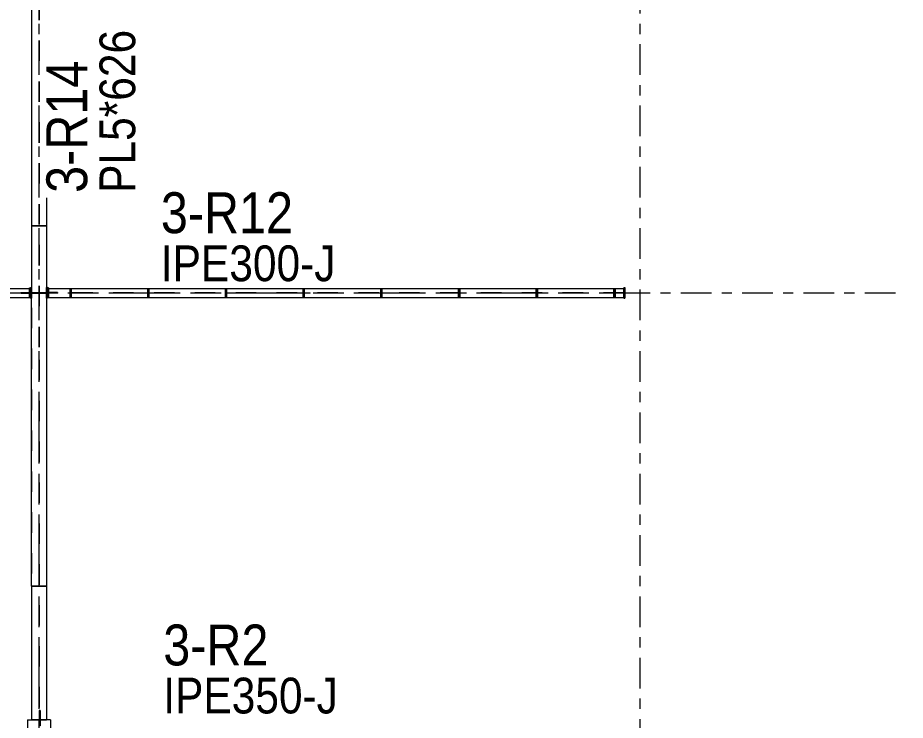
# Model space of a CAD drawing. Header units: millimetres. Extents: x -183 to 639, y -32 to 542.
# Drawn here: x -2.1 to 84.8, y 339.8 to 408.5 of the extents above; entities that cross this region are included whole.
import ezdxf

# ---------------------------------------------------------------- set-up
doc = ezdxf.new("R2010")
doc.units = ezdxf.units.MM
for name, pattern in [('XKITLINE00', [0]), ('XKITLINE02', [4, 2, -2]), ('XKITLINE03', [6, 3, -1, 1, -1])]:
    doc.linetypes.add(name, pattern=pattern)
for name, color, linetype, lineweight in [('Part', 2, 'Continuous', 0), ('PartMark', 7, 'Continuous', 0), ('S-grid', 1, 'Continuous', 0)]:
    doc.layers.add(name, color=color, linetype=linetype, lineweight=lineweight)
doc.styles.add('ARIAL', font='ARIAL.TTF')

# ---------------------------------------------------------------- blocks, each defined once
blk = doc.blocks.new('*A6')
at = {"layer": 'S-grid', "color": 1, "linetype": 'XKITLINE03', "lineweight": 0}
blk.add_line((58.824, -17.067), (58.824, 527.648), dxfattribs=at)
blk = doc.blocks.new('*A7')
at = {"layer": 'S-grid', "color": 1, "linetype": 'XKITLINE03', "lineweight": 0}
blk.add_line((0, -17.067), (0, 527.648), dxfattribs=at)
blk = doc.blocks.new('*A426')
at = {"layer": 'S-grid', "color": 1, "linetype": 'XKITLINE03', "lineweight": 0}
blk.add_line((-51.176, 381.618), (84.788, 381.618), dxfattribs=at)
blk = doc.blocks.new('*A432')
at = {"layer": 'Part', "color": 7, "linetype": 'XKITLINE02', "lineweight": 0}
for p, q in [((0.735, 423.397), (-0.735, 423.397)), ((-0.735, 423.397), (-0.735, 388.162)), ((0.735, 423.397), (0.735, 409.809)), ((0.735, 390.899), (0.735, 388.162)), ((0.735, 388.162), (-0.735, 388.162))]:
    blk.add_line(p, q, dxfattribs=at)
blk = doc.blocks.new('*A433')
at = {"layer": 'Part', "color": 7, "linetype": 'XKITLINE02', "lineweight": 0}
for p, q in [((0.015, 410.309), (-0.015, 410.309)), ((-0.015, 410.309), (0.015, 410.309)), ((-0.015, 410.309), (-0.015, 375.074)), ((0.015, 410.309), (0.015, 375.074)), ((-0.015, 375.074), (0.015, 375.074)), ((0.015, 375.074), (-0.015, 375.074))]:
    blk.add_line(p, q, dxfattribs=at)
blk = doc.blocks.new('*A434')
at = {"layer": 'Part', "color": 2, "linetype": 'XKITLINE00', "lineweight": 0}
for p, q in [((-0.735, 423.397), (0.735, 423.397)), ((-0.735, 423.397), (-0.735, 388.162)), ((0.735, 423.397), (0.735, 409.809)), ((0.735, 390.899), (0.735, 388.162)), ((0.735, 388.162), (-0.735, 388.162))]:
    blk.add_line(p, q, dxfattribs=at)
blk = doc.blocks.new('*A435')
at = {"layer": 'Part', "color": 2, "linetype": 'XKITLINE00', "lineweight": 0}
for p, q in [((0.924, 381.594), (0.924, 381.641)), ((1.798, 381.641), (0.924, 381.641)), ((1.798, 381.594), (0.924, 381.594)), ((0.995, 381.641), (0.995, 381.594)), ((1.798, 381.641), (1.801, 381.641)), ((1.798, 381.594), (1.798, 381.641)), ((1.801, 381.594), (1.798, 381.594)), ((1.801, 381.641), (1.801, 381.594))]:
    blk.add_line(p, q, dxfattribs=at)
at = {"layer": 'Part', "color": 7, "linetype": 'XKITLINE02', "lineweight": 0}
blk.add_line((1.011, 381.594), (1.011, 381.641), dxfattribs=at)
blk = doc.blocks.new('*A436')
at = {"layer": 'Part', "color": 2, "linetype": 'XKITLINE00', "lineweight": 0}
for p, q in [((18.357, 382), (18.217, 382)), ((18.217, 382), (18.217, 381.235)), ((18.246, 381.235), (18.246, 382)), ((18.357, 382), (18.357, 381.632)), ((18.357, 381.603), (18.357, 381.235)), ((18.357, 381.235), (18.217, 381.235))]:
    blk.add_line(p, q, dxfattribs=at)
at = {"layer": 'Part', "color": 7, "linetype": 'XKITLINE02', "lineweight": 0}
for p, q in [((18.328, 381.235), (18.328, 382)), ((18.357, 381.632), (18.357, 381.603))]:
    blk.add_line(p, q, dxfattribs=at)
blk = doc.blocks.new('*A437')
at = {"layer": 'Part', "color": 2, "linetype": 'XKITLINE00', "lineweight": 0}
for p, q in [((18.296, 381.603), (18.296, 381.632)), ((18.296, 381.632), (18.942, 381.632)), ((18.942, 381.603), (18.296, 381.603)), ((18.942, 381.603), (18.942, 381.632))]:
    blk.add_line(p, q, dxfattribs=at)
at = {"layer": 'Part', "color": 7, "linetype": 'XKITLINE02', "lineweight": 0}
blk.add_line((18.357, 381.603), (18.357, 381.632), dxfattribs=at)
blk = doc.blocks.new('*A438')
at = {"layer": 'Part', "color": 2, "linetype": 'XKITLINE00', "lineweight": 0}
for p, q in [((10.753, 382), (10.612, 382)), ((10.612, 382), (10.612, 381.235)), ((10.641, 381.235), (10.641, 382)), ((10.753, 382), (10.753, 381.632)), ((10.753, 381.603), (10.753, 381.235)), ((10.753, 381.235), (10.612, 381.235))]:
    blk.add_line(p, q, dxfattribs=at)
at = {"layer": 'Part', "color": 7, "linetype": 'XKITLINE02', "lineweight": 0}
for p, q in [((10.723, 381.235), (10.723, 382)), ((10.753, 381.632), (10.753, 381.603))]:
    blk.add_line(p, q, dxfattribs=at)
blk = doc.blocks.new('*A439')
at = {"layer": 'Part', "color": 2, "linetype": 'XKITLINE00', "lineweight": 0}
for p, q in [((10.691, 381.603), (10.691, 381.632)), ((10.691, 381.632), (11.338, 381.632)), ((11.338, 381.603), (10.691, 381.603)), ((11.338, 381.603), (11.338, 381.632))]:
    blk.add_line(p, q, dxfattribs=at)
at = {"layer": 'Part', "color": 7, "linetype": 'XKITLINE02', "lineweight": 0}
blk.add_line((10.753, 381.603), (10.753, 381.632), dxfattribs=at)
blk = doc.blocks.new('*A440')
at = {"layer": 'Part', "color": 2, "linetype": 'XKITLINE00', "lineweight": 0}
for p, q in [((3.148, 382), (3.007, 382)), ((3.007, 382), (3.007, 381.235)), ((3.037, 381.235), (3.037, 382)), ((3.148, 382), (3.148, 381.632)), ((3.148, 381.603), (3.148, 381.235)), ((3.148, 381.235), (3.007, 381.235))]:
    blk.add_line(p, q, dxfattribs=at)
at = {"layer": 'Part', "color": 7, "linetype": 'XKITLINE02', "lineweight": 0}
for p, q in [((3.118, 381.235), (3.118, 382)), ((3.148, 381.632), (3.148, 381.603))]:
    blk.add_line(p, q, dxfattribs=at)
blk = doc.blocks.new('*A441')
at = {"layer": 'Part', "color": 2, "linetype": 'XKITLINE00', "lineweight": 0}
for p, q in [((3.086, 381.603), (3.086, 381.632)), ((3.086, 381.632), (3.733, 381.632)), ((3.733, 381.603), (3.086, 381.603)), ((3.733, 381.603), (3.733, 381.632))]:
    blk.add_line(p, q, dxfattribs=at)
at = {"layer": 'Part', "color": 7, "linetype": 'XKITLINE02', "lineweight": 0}
blk.add_line((3.148, 381.603), (3.148, 381.632), dxfattribs=at)
blk = doc.blocks.new('*A442')
at = {"layer": 'Part', "color": 2, "linetype": 'XKITLINE00', "lineweight": 0}
for p, q in [((41.172, 382), (41.032, 382)), ((41.032, 382), (41.032, 381.235)), ((41.061, 381.235), (41.061, 382)), ((41.172, 382), (41.172, 381.632)), ((41.172, 381.603), (41.172, 381.235)), ((41.172, 381.235), (41.032, 381.235))]:
    blk.add_line(p, q, dxfattribs=at)
at = {"layer": 'Part', "color": 7, "linetype": 'XKITLINE02', "lineweight": 0}
for p, q in [((41.143, 381.235), (41.143, 382)), ((41.172, 381.632), (41.172, 381.603))]:
    blk.add_line(p, q, dxfattribs=at)
blk = doc.blocks.new('*A443')
at = {"layer": 'Part', "color": 2, "linetype": 'XKITLINE00', "lineweight": 0}
for p, q in [((41.11, 381.603), (41.11, 381.632)), ((41.11, 381.632), (41.757, 381.632)), ((41.757, 381.603), (41.11, 381.603)), ((41.757, 381.603), (41.757, 381.632))]:
    blk.add_line(p, q, dxfattribs=at)
at = {"layer": 'Part', "color": 7, "linetype": 'XKITLINE02', "lineweight": 0}
blk.add_line((41.172, 381.603), (41.172, 381.632), dxfattribs=at)
blk = doc.blocks.new('*A444')
at = {"layer": 'Part', "color": 2, "linetype": 'XKITLINE00', "lineweight": 0}
for p, q in [((25.962, 382), (25.822, 382)), ((25.822, 382), (25.822, 381.235)), ((25.851, 381.235), (25.851, 382)), ((25.962, 382), (25.962, 381.632)), ((25.962, 381.603), (25.962, 381.235)), ((25.962, 381.235), (25.822, 381.235))]:
    blk.add_line(p, q, dxfattribs=at)
at = {"layer": 'Part', "color": 7, "linetype": 'XKITLINE02', "lineweight": 0}
for p, q in [((25.933, 381.235), (25.933, 382)), ((25.962, 381.632), (25.962, 381.603))]:
    blk.add_line(p, q, dxfattribs=at)
blk = doc.blocks.new('*A445')
at = {"layer": 'Part', "color": 2, "linetype": 'XKITLINE00', "lineweight": 0}
for p, q in [((25.901, 381.603), (25.901, 381.632)), ((25.901, 381.632), (26.547, 381.632)), ((26.547, 381.603), (25.901, 381.603)), ((26.547, 381.603), (26.547, 381.632))]:
    blk.add_line(p, q, dxfattribs=at)
at = {"layer": 'Part', "color": 7, "linetype": 'XKITLINE02', "lineweight": 0}
blk.add_line((25.962, 381.603), (25.962, 381.632), dxfattribs=at)
blk = doc.blocks.new('*A446')
at = {"layer": 'Part', "color": 2, "linetype": 'XKITLINE00', "lineweight": 0}
for p, q in [((33.567, 382), (33.427, 382)), ((33.427, 382), (33.427, 381.235)), ((33.456, 381.235), (33.456, 382)), ((33.567, 382), (33.567, 381.632)), ((33.567, 381.603), (33.567, 381.235)), ((33.567, 381.235), (33.427, 381.235))]:
    blk.add_line(p, q, dxfattribs=at)
at = {"layer": 'Part', "color": 7, "linetype": 'XKITLINE02', "lineweight": 0}
for p, q in [((33.538, 381.235), (33.538, 382)), ((33.567, 381.632), (33.567, 381.603))]:
    blk.add_line(p, q, dxfattribs=at)
blk = doc.blocks.new('*A447')
at = {"layer": 'Part', "color": 2, "linetype": 'XKITLINE00', "lineweight": 0}
for p, q in [((33.505, 381.603), (33.505, 381.632)), ((33.505, 381.632), (34.152, 381.632)), ((34.152, 381.603), (33.505, 381.603)), ((34.152, 381.603), (34.152, 381.632))]:
    blk.add_line(p, q, dxfattribs=at)
at = {"layer": 'Part', "color": 7, "linetype": 'XKITLINE02', "lineweight": 0}
blk.add_line((33.567, 381.603), (33.567, 381.632), dxfattribs=at)
blk = doc.blocks.new('*A448')
at = {"layer": 'Part', "color": 2, "linetype": 'XKITLINE00', "lineweight": 0}
for p, q in [((56.382, 382), (56.241, 382)), ((56.241, 382), (56.241, 381.235)), ((56.271, 381.235), (56.271, 382)), ((56.382, 382), (56.382, 381.632)), ((56.382, 381.603), (56.382, 381.235)), ((56.382, 381.235), (56.241, 381.235))]:
    blk.add_line(p, q, dxfattribs=at)
at = {"layer": 'Part', "color": 7, "linetype": 'XKITLINE02', "lineweight": 0}
for p, q in [((56.353, 381.235), (56.353, 382)), ((56.382, 381.632), (56.382, 381.603))]:
    blk.add_line(p, q, dxfattribs=at)
blk = doc.blocks.new('*A449')
at = {"layer": 'Part', "color": 2, "linetype": 'XKITLINE00', "lineweight": 0}
for p, q in [((56.32, 381.603), (56.32, 381.632)), ((56.32, 381.632), (56.967, 381.632)), ((56.967, 381.603), (56.32, 381.603)), ((56.967, 381.603), (56.967, 381.632))]:
    blk.add_line(p, q, dxfattribs=at)
at = {"layer": 'Part', "color": 7, "linetype": 'XKITLINE02', "lineweight": 0}
blk.add_line((56.382, 381.603), (56.382, 381.632), dxfattribs=at)
blk = doc.blocks.new('*A450')
at = {"layer": 'Part', "color": 2, "linetype": 'XKITLINE00', "lineweight": 0}
for p, q in [((48.777, 382), (48.637, 382)), ((48.637, 382), (48.637, 381.235)), ((48.666, 381.235), (48.666, 382)), ((48.777, 382), (48.777, 381.632)), ((48.777, 381.603), (48.777, 381.235)), ((48.777, 381.235), (48.637, 381.235))]:
    blk.add_line(p, q, dxfattribs=at)
at = {"layer": 'Part', "color": 7, "linetype": 'XKITLINE02', "lineweight": 0}
for p, q in [((48.748, 381.235), (48.748, 382)), ((48.777, 381.632), (48.777, 381.603))]:
    blk.add_line(p, q, dxfattribs=at)
blk = doc.blocks.new('*A451')
at = {"layer": 'Part', "color": 2, "linetype": 'XKITLINE00', "lineweight": 0}
for p, q in [((48.715, 381.603), (48.715, 381.632)), ((48.715, 381.632), (49.362, 381.632)), ((49.362, 381.603), (48.715, 381.603)), ((49.362, 381.603), (49.362, 381.632))]:
    blk.add_line(p, q, dxfattribs=at)
at = {"layer": 'Part', "color": 7, "linetype": 'XKITLINE02', "lineweight": 0}
blk.add_line((48.777, 381.603), (48.777, 381.632), dxfattribs=at)
blk = doc.blocks.new('*A452')
at = {"layer": 'Part', "color": 2, "linetype": 'XKITLINE00', "lineweight": 0}
for p, q in [((57.253, 382.147), (57.253, 381.088)), ((57.253, 382.147), (57.341, 382.147)), ((57.341, 382.147), (57.341, 381.088)), ((57.253, 381.088), (57.341, 381.088))]:
    blk.add_line(p, q, dxfattribs=at)
blk = doc.blocks.new('*A515')
at = {"layer": 'Part', "color": 7, "linetype": 'XKITLINE02', "lineweight": 0}
for p, q in [((0.015, 375.074), (-0.015, 375.074)), ((-0.015, 375.074), (0.015, 375.074)), ((-0.015, 375.074), (-0.015, 339.838)), ((0.015, 375.074), (0.015, 339.838)), ((-0.015, 339.838), (0.015, 339.838)), ((0.015, 339.838), (-0.015, 339.838))]:
    blk.add_line(p, q, dxfattribs=at)
blk = doc.blocks.new('*A520')
at = {"layer": 'Part', "color": 7, "linetype": 'XKITLINE02', "lineweight": 0}
for p, q in [((0.015, 340.779), (0.015, 339.838)), ((0.103, 340.779), (0.015, 340.779)), ((0.015, 340.779), (0.103, 340.779)), ((0.103, 340.779), (0.103, 339.838)), ((0.103, 339.779), (0.015, 339.779)), ((0.103, 339.779), (0.015, 339.779)), ((0.015, 339.285), (0.015, 339.779)), ((0.103, 339.779), (0.103, 339.285)), ((0.103, 339.374), (0.015, 339.374)), ((0.103, 339.285), (0.015, 339.285))]:
    blk.add_line(p, q, dxfattribs=at)
at = {"layer": 'Part', "color": 2, "linetype": 'XKITLINE00', "lineweight": 0}
for p, q in [((0.015, 339.779), (0.015, 339.838)), ((0.103, 339.838), (0.103, 339.779))]:
    blk.add_line(p, q, dxfattribs=at)
blk = doc.blocks.new('*A522')
at = {"layer": 'Part', "color": 7, "linetype": 'XKITLINE02', "lineweight": 0}
for p, q in [((0.735, 352.926), (-0.735, 352.926)), ((-0.735, 352.926), (-0.735, 339.838)), ((0.735, 352.926), (0.735, 339.838)), ((0.735, 339.838), (-0.735, 339.838))]:
    blk.add_line(p, q, dxfattribs=at)
blk = doc.blocks.new('*A535')
at = {"layer": 'Part', "color": 2, "linetype": 'XKITLINE00', "lineweight": 0}
for p, q in [((-0.735, 352.926), (0.735, 352.926)), ((-0.735, 352.926), (-0.735, 339.838)), ((0.735, 352.926), (0.735, 339.838)), ((0.735, 339.838), (-0.735, 339.838))]:
    blk.add_line(p, q, dxfattribs=at)
blk = doc.blocks.new('*A542')
at = {"layer": 'Part', "color": 2, "linetype": 'XKITLINE00', "lineweight": 0}
for p, q in [((0.924, 382.059), (57.253, 382.059)), ((0.924, 381.176), (57.253, 381.176))]:
    blk.add_line(p, q, dxfattribs=at)
at = {"layer": 'Part', "color": 7, "linetype": 'XKITLINE02', "lineweight": 0}
for p, q in [((0.924, 382.059), (0.924, 381.176)), ((57.253, 381.637), (0.924, 381.637)), ((57.253, 381.599), (0.924, 381.599)), ((57.253, 381.176), (57.253, 382.059))]:
    blk.add_line(p, q, dxfattribs=at)
blk = doc.blocks.new('*A543')
at = {"layer": 'Part', "color": 2, "linetype": 'XKITLINE00', "lineweight": 0}
for p, q in [((-0.735, 388.162), (0.735, 388.162)), ((-0.735, 388.162), (-0.735, 382.147)), ((0.735, 388.162), (0.735, 382.147)), ((-0.735, 352.926), (-0.735, 381.088)), ((0.735, 381.088), (0.735, 352.926)), ((0.735, 352.926), (-0.735, 352.926))]:
    blk.add_line(p, q, dxfattribs=at)
at = {"layer": 'Part', "color": 7, "linetype": 'XKITLINE02', "lineweight": 0}
for p, q in [((-0.735, 382.147), (-0.735, 381.088)), ((0.735, 382.147), (0.735, 381.088))]:
    blk.add_line(p, q, dxfattribs=at)
blk = doc.blocks.new('*A544')
at = {"layer": 'Part', "color": 7, "linetype": 'XKITLINE02', "lineweight": 0}
for p, q in [((0.735, 388.162), (-0.735, 388.162)), ((-0.735, 388.162), (-0.735, 352.926)), ((0.735, 388.162), (0.735, 352.926)), ((0.735, 352.926), (-0.735, 352.926))]:
    blk.add_line(p, q, dxfattribs=at)
blk = doc.blocks.new('*A545')
at = {"layer": 'Part', "color": 2, "linetype": 'XKITLINE00', "lineweight": 0}
for p, q in [((0.824, 382.147), (0.735, 382.147)), ((0.735, 381.088), (0.735, 382.147)), ((0.824, 382.147), (0.824, 381.088)), ((0.824, 381.088), (0.735, 381.088))]:
    blk.add_line(p, q, dxfattribs=at)
blk = doc.blocks.new('*A546')
at = {"layer": 'Part', "color": 7, "linetype": 'XKITLINE02', "lineweight": 0}
for p, q in [((0.924, 381.594), (0.924, 381.641)), ((0.924, 381.641), (1.758, 381.641)), ((1.758, 381.594), (0.924, 381.594)), ((1.011, 381.594), (1.011, 381.641)), ((1.041, 381.594), (1.041, 381.641)), ((1.744, 381.641), (1.744, 381.594)), ((1.758, 381.594), (1.758, 381.641))]:
    blk.add_line(p, q, dxfattribs=at)
blk = doc.blocks.new('*A547')
at = {"layer": 'Part', "color": 7, "linetype": 'XKITLINE02', "lineweight": 0}
for p, q in [((0.015, 381.647), (0.735, 381.647)), ((0.015, 381.588), (0.015, 381.647)), ((0.735, 381.588), (0.015, 381.588)), ((0.103, 381.647), (0.103, 381.588)), ((0.735, 381.647), (0.735, 381.588))]:
    blk.add_line(p, q, dxfattribs=at)
blk = doc.blocks.new('*A548')
at = {"layer": 'Part', "color": 2, "linetype": 'XKITLINE00', "lineweight": 0}
for p, q in [((0.924, 382.118), (0.835, 382.118)), ((0.835, 381.118), (0.835, 382.118)), ((0.924, 382.118), (0.924, 381.118)), ((0.924, 381.118), (0.835, 381.118))]:
    blk.add_line(p, q, dxfattribs=at)
blk = doc.blocks.new('*A652')
at = {"layer": 'Part', "color": 2, "linetype": 'XKITLINE00', "lineweight": 0}
for p, q in [((-33.934, 381.176), (-33.934, 382.059)), ((-33.934, 382.059), (-0.924, 382.059)), ((-33.934, 381.176), (-0.924, 381.176))]:
    blk.add_line(p, q, dxfattribs=at)
at = {"layer": 'Part', "color": 7, "linetype": 'XKITLINE02', "lineweight": 0}
for p, q in [((-33.934, 382.059), (-33.928, 382.059)), ((-33.928, 382.059), (-33.928, 381.637)), ((-33.928, 381.637), (-0.924, 381.637)), ((-0.924, 381.599), (-33.928, 381.599)), ((-33.928, 381.599), (-33.928, 381.176)), ((-33.754, 381.637), (-33.754, 382.059)), ((-33.754, 382.059), (-33.749, 382.059)), ((-33.754, 381.176), (-33.754, 381.599)), ((-33.749, 382.059), (-33.749, 381.176)), ((-0.924, 381.176), (-0.924, 382.059)), ((-33.928, 381.176), (-33.934, 381.176)), ((-33.749, 381.176), (-33.754, 381.176))]:
    blk.add_line(p, q, dxfattribs=at)
blk = doc.blocks.new('*A653')
at = {"layer": 'Part', "color": 2, "linetype": 'XKITLINE00', "lineweight": 0}
for p, q in [((-0.735, 381.647), (-0.735, 381.588)), ((-0.735, 381.647), (0.735, 381.647)), ((-0.735, 381.588), (0.735, 381.588)), ((0.735, 381.588), (0.735, 381.647))]:
    blk.add_line(p, q, dxfattribs=at)
at = {"layer": 'Part', "color": 7, "linetype": 'XKITLINE02', "lineweight": 0}
for p, q in [((-0.647, 381.588), (-0.647, 381.647)), ((0.647, 381.647), (0.647, 381.588))]:
    blk.add_line(p, q, dxfattribs=at)
blk = doc.blocks.new('*A662')
at = {"layer": 'Part', "color": 2, "linetype": 'XKITLINE00', "lineweight": 0}
for p, q in [((-0.824, 382.147), (-0.735, 382.147)), ((-0.824, 382.147), (-0.824, 381.088)), ((-0.735, 381.088), (-0.735, 382.147)), ((-0.824, 381.088), (-0.735, 381.088))]:
    blk.add_line(p, q, dxfattribs=at)
blk = doc.blocks.new('*A663')
at = {"layer": 'Part', "color": 7, "linetype": 'XKITLINE02', "lineweight": 0}
for p, q in [((-1.801, 381.641), (-0.924, 381.641)), ((-1.801, 381.641), (-1.801, 381.594)), ((-0.924, 381.594), (-1.801, 381.594)), ((-1.787, 381.594), (-1.787, 381.641)), ((-1.011, 381.594), (-1.011, 381.641)), ((-0.983, 381.594), (-0.983, 381.641)), ((-0.924, 381.641), (-0.924, 381.594))]:
    blk.add_line(p, q, dxfattribs=at)
blk = doc.blocks.new('*A664')
at = {"layer": 'Part', "color": 7, "linetype": 'XKITLINE02', "lineweight": 0}
for p, q in [((-0.735, 381.647), (-0.015, 381.647)), ((-0.735, 381.588), (-0.735, 381.647)), ((-0.015, 381.588), (-0.735, 381.588)), ((-0.103, 381.647), (-0.103, 381.588)), ((-0.015, 381.647), (-0.015, 381.588))]:
    blk.add_line(p, q, dxfattribs=at)
blk = doc.blocks.new('*A667')
at = {"layer": 'Part', "color": 2, "linetype": 'XKITLINE00', "lineweight": 0}
for p, q in [((-0.924, 381.118), (-0.924, 382.118)), ((-0.924, 382.118), (-0.835, 382.118)), ((-0.835, 382.118), (-0.835, 381.118)), ((-0.835, 381.118), (-0.924, 381.118))]:
    blk.add_line(p, q, dxfattribs=at)
blk = doc.blocks.new('*A668')
at = {"layer": 'Part', "color": 2, "linetype": 'XKITLINE00', "lineweight": 0}
for p, q in [((-1.758, 381.641), (-0.924, 381.641)), ((-1.758, 381.594), (-1.758, 381.641)), ((-1.758, 381.594), (-0.924, 381.594)), ((-1.041, 381.641), (-1.041, 381.594)), ((-0.924, 381.641), (-0.924, 381.594))]:
    blk.add_line(p, q, dxfattribs=at)
at = {"layer": 'Part', "color": 7, "linetype": 'XKITLINE02', "lineweight": 0}
for p, q in [((-1.743, 381.594), (-1.743, 381.641)), ((-1.011, 381.594), (-1.011, 381.641))]:
    blk.add_line(p, q, dxfattribs=at)
blk = doc.blocks.new('*A678')
at = {"layer": 'Part', "color": 2, "linetype": 'XKITLINE00', "lineweight": 0}
for p, q in [((-1.118, 339.853), (-0.735, 339.853)), ((-1.118, 339.853), (-1.118, 339.794)), ((1.118, 339.853), (0.735, 339.853)), ((1.118, 339.853), (1.118, 339.794)), ((-1.118, 338.735), (-1.118, 338.676)), ((-1.118, 338.676), (-0.735, 338.676)), ((1.118, 338.676), (0.735, 338.676)), ((1.118, 338.735), (1.118, 338.676))]:
    blk.add_line(p, q, dxfattribs=at)
at = {"layer": 'Part', "color": 7, "linetype": 'XKITLINE02', "lineweight": 0}
for p, q in [((-1.118, 339.794), (-1.118, 338.735)), ((0.735, 339.853), (-0.735, 339.853)), ((1.118, 339.794), (1.118, 338.735)), ((0.735, 338.676), (-0.735, 338.676))]:
    blk.add_line(p, q, dxfattribs=at)
blk = doc.blocks.new('*A1703')
at = {"layer": 'PartMark', "color": 7, "style": 'ARIAL', "width": 0.85}
blk.add_text('PL5*626', height=3.5, rotation=90.00021, dxfattribs=at).set_placement((9.415, 391.399))
at = {"layer": 'PartMark', "color": 3, "style": 'ARIAL', "width": 0.85}
blk.add_text('3-R14', height=4, rotation=90.00021, dxfattribs=at).set_placement((4.715, 391.399))
blk = doc.blocks.new('*A1716')
at = {"layer": 'PartMark', "color": 3, "style": 'ARIAL', "width": 0.85}
blk.add_text('3-R2', height=4, dxfattribs=at).set_placement((12.159, 345.179))
at = {"layer": 'PartMark', "color": 7, "style": 'ARIAL', "width": 0.85}
blk.add_text('IPE350-J', height=3.5, dxfattribs=at).set_placement((12.159, 340.479))
blk = doc.blocks.new('*A1717')
at = {"layer": 'PartMark', "color": 3, "style": 'ARIAL', "width": 0.85}
blk.add_text('3-R12', height=4, dxfattribs=at).set_placement((11.924, 387.459))
at = {"layer": 'PartMark', "color": 7, "style": 'ARIAL', "width": 0.85}
blk.add_text('IPE300-J', height=3.5, dxfattribs=at).set_placement((11.924, 382.759))

msp = doc.modelspace()

# ---------------------------------------------------------------- block references
at = {"lineweight": 0}
for name in ['*A7', '*A6', '*A432', '*A434', '*A433', '*A1703', '*A1717', '*A543', '*A544', '*A426', '*A652', '*A663', '*A668', '*A667', '*A662', '*A653', '*A664', '*A547', '*A545', '*A548', '*A542', '*A435', '*A546', '*A440', '*A441', '*A438', '*A439', '*A436', '*A437', '*A444', '*A445', '*A446', '*A447', '*A442', '*A443', '*A450', '*A451', '*A448', '*A449', '*A452', '*A515', '*A522', '*A535', '*A1716', '*A520', '*A678']:
    msp.add_blockref(name, (0, 0), dxfattribs=at)

doc.saveas('drawing.dxf')
